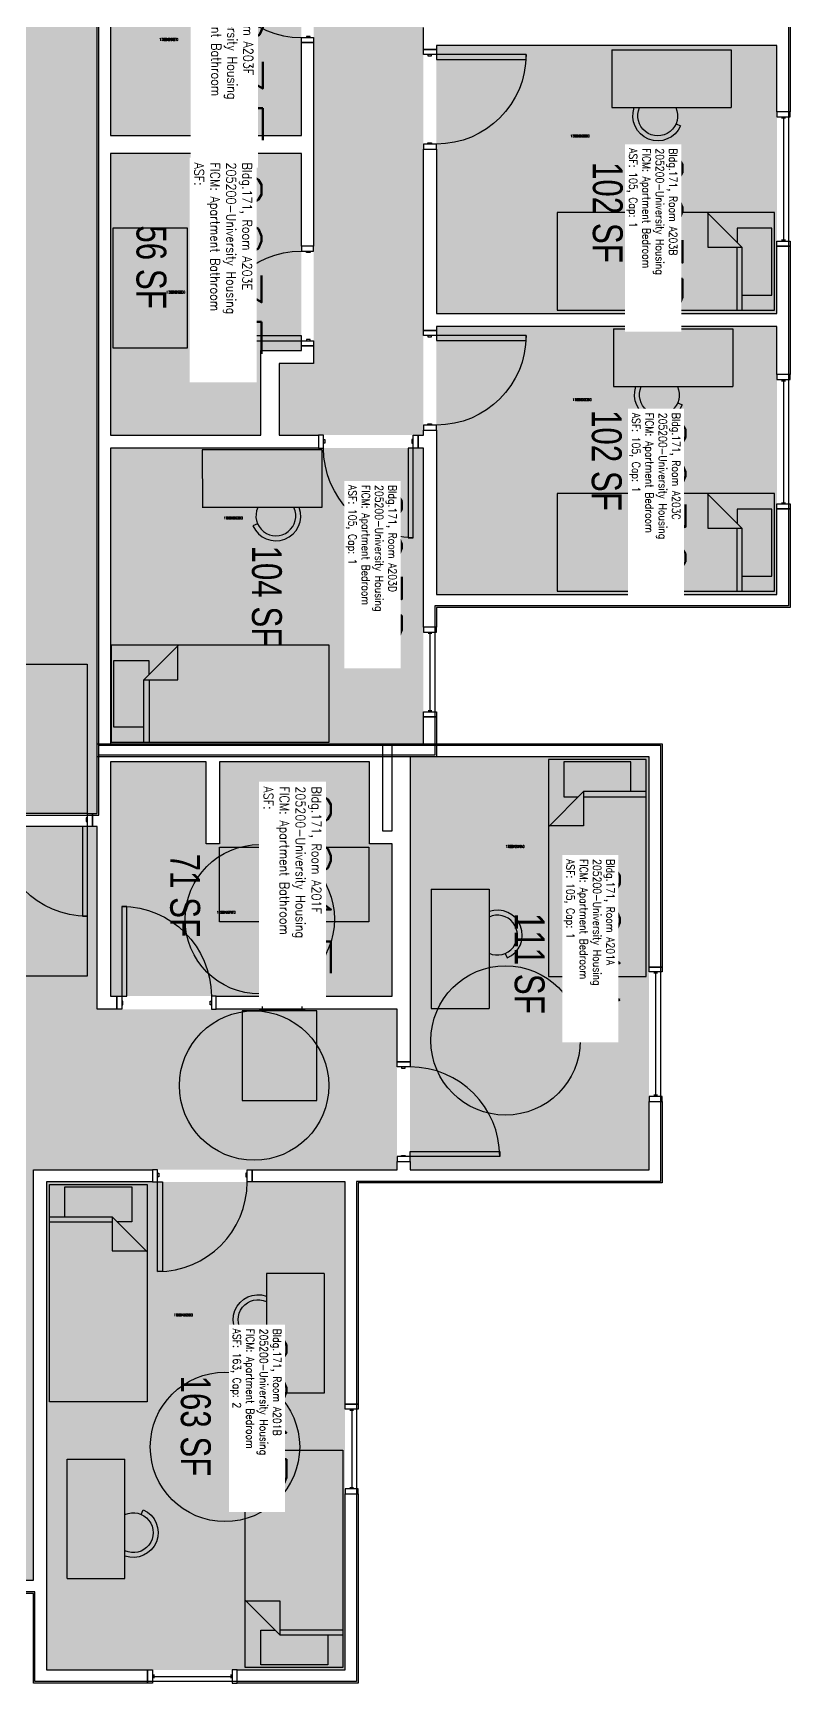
# Model space of a CAD drawing. Header units: inches. Extents: x -24 to 3257, y -489 to 2081.
# Drawn here: x 410 to 714, y -123 to 540 of the extents above; entities that cross this region are included whole.
import ezdxf
from ezdxf.enums import TextEntityAlignment as Align

# ---------------------------------------------------------------- set-up
doc = ezdxf.new("R2010")
doc.units = ezdxf.units.IN
doc.header["$LTSCALE"] = 48
doc.header["$MEASUREMENT"] = 0
for name, color, linetype in [('A-AREA-UNIT', 1, 'Continuous'), ('A-DOOR', 2, 'Continuous'), ('A-FLOR-ACCS', 2, 'Continuous'), ('A-FURN', 3, 'Continuous'), ('A-GLAZ', 1, 'Continuous'), ('A-IDEN-RNUM', 7, 'Continuous'), ('A-IDEN-SNUM', 4, 'Continuous'), ('A-IDEN-VNUM', 4, 'Continuous'), ('A-WALL', 5, 'Continuous'), ('AREA-TEXT', 3, 'Continuous'), ('E-POWR', 2, 'Continuous'), ('Rooms-Category-Color', 7, 'Continuous'), ('Rooms-College-Color', 7, 'Continuous'), ('Rooms-Department-Color', 7, 'Continuous'), ('Rooms-Division-Color', 7, 'Continuous'), ('Rooms-Information', 7, 'Continuous')]:
    doc.layers.add(name, color=color, linetype=linetype)
doc.styles.add('AREA', font='arial.ttf', dxfattribs={"width": 0.75, "height": 12})
doc.styles.add('ROOMSNUMBER', font='txt.shx', dxfattribs={"height": 0.03})
doc.styles.add('ROOMVNUMBER', font='simplex.shx', dxfattribs={"width": 0.85})

# ---------------------------------------------------------------- blocks, each defined once
blk = doc.blocks.new('A$C4D89189E')
for p, q in [((0, 48), (0, 0)), ((0, 48), (23.25, 48)), ((23.25, 48), (23.25, 0)), ((29.75, 22.18), (30.53, 20.35)), ((0, 0), (23.25, 0.01))]:
    blk.add_line(p, q)
for radius, start, end in [(10, 293.20604, 109.52969), (8, 245.29988, 114.70012)]:
    blk.add_arc((26.59, 29.54), radius, start, end)
blk = doc.blocks.new('5ft_Diameter')
blk.add_circle((0, 0), 30)
blk = doc.blocks.new('BED_TWIN')
at = {"linetype": 'Continuous'}
for p, q in [((87.250002, 19.500025), (0, 19.500025)), ((0, 19.500025), (0, -19.740625)), ((12.96, 13.379975), (0.99222, 13.379975)), ((1, 13.376575), (1, -13.500025)), ((12.96, 19.500025), (12.96, -5.659925)), ((15.12, -5.659925), (15.12, 19.500025)), ((87.250002, -19.740625), (87.250002, 19.504725)), ((27.040597, -19.740625), (12.96, -5.659925)), ((12.96, -5.659925), (26.64, -5.659925)), ((26.64, -5.659925), (26.64, -19.340025)), ((15, -13.500025), (15, -7.717325)), ((0, -19.740625), (87.252733, -19.740625)), ((1, -13.500025), (15, -13.500025))]:
    blk.add_line(p, q, dxfattribs=at)
blk = doc.blocks.new('30x48')
at = {"layer": 'A-FLOR-ACCS'}
blk.add_lwpolyline([(0, 30), (48, 30), (48, 0), (0, 0)], close=True, dxfattribs=at)

msp = doc.modelspace()

# ---------------------------------------------------------------- hatches: boundary and pattern name
h = msp.add_hatch()
h.set_pattern_fill('ANSI31', color=256, style=0)
h.set_pattern_definition([(45, (1086.59335, 189.51828), (0.088388348, -0.088388348), [])])
h.paths.add_polyline_path([(502.64, 520.99), (502.64, 579.72), (493.43, 579.72), (493.43, 520.99)], flags=9)
at = {"layer": 'Rooms-Category-Color', "true_color": 0xadadad}
msp.add_hatch(color=253, dxfattribs=at).paths.add_polyline_path([(547.22, 1168.24), (547.22, 1193.24), (464.89, 1193.24), (464.89, 1168.24), (375.5, 1168.24), (375.5, 1082.22), (350.5, 1082.22), (350.5, 999.89), (375.5, 999.89), (375.5, 815.86), (350.5, 815.86), (350.5, 733.53), (375.5, 733.53), (374.88, 226), (435.5, 226), (435.5, 616.78), (460.5, 616.78), (460.5, 699.11), (435.5, 699.11), (435.5, 881.25), (507.5, 881.25), (507.5, 960.25), (435.5, 960.25), (435.5, 1023.88), (495.87, 1084.25), (547.22, 1084.25)])
at = {"layer": 'Rooms-Category-Color', "true_color": 0x728ef3}
for points in [[(570.88, 788.5), (570.88, 704.36), (465.75, 704.36), (465.75, 643.23), (474.7, 643.23), (474.7, 637.98), (465.75, 637.98), (465.75, 616.78), (515.13, 616.78), (515.13, 637.98), (508.7, 637.98), (508.7, 643.23), (522.38, 643.23), (522.38, 611.53), (508.5, 611.53), (508.5, 582.78), (522.38, 582.78), (522.38, 406.75), (508.5, 406.75), (508.5, 378), (566.5, 378), (566.5, 653), (687.5, 653), (687.5, 788.5)], [(440.75, 611.53), (440.75, 498.39), (517.5, 498.39), (517.5, 577.53), (501.25, 577.53), (501.25, 611.53)], [(571.75, 426.88), (571.75, 534.5), (708.5, 534.5), (708.5, 426.88)], [(440.75, 491.14), (440.75, 378), (501.25, 378), (501.25, 412), (517.5, 412), (517.5, 491.14)], [(708.5, 421.63), (708.5, 314), (571.75, 314), (571.75, 421.63)], [(440.75, 372.75), (440.75, 254), (566.5, 254), (566.5, 372.75)], [(440.75, 246.75), (440.75, 152.64), (553.92, 152.64), (553.92, 213.81), (544.88, 213.81), (544.88, 246.75), (484.53, 246.75), (484.53, 213.81), (479.28, 213.81), (479.28, 246.75)], [(657.17, 248.75), (657.17, 82.88), (561.17, 82.88), (561.17, 248.75)], [(288.58, -82), (409.82, -82), (409.82, 82.88), (555.92, 82.88), (555.92, 147.39), (435.5, 147.39), (435.5, 220.75), (370.25, 220.75), (370.25, 133.63), (307.96, 133.63), (307.96, 126.38), (193.71, 126.38), (193.71, 82.88), (288.58, 82.88)], [(415.07, 78), (415.07, -118), (535.07, -118), (535.07, 78)]]:
    msp.add_hatch(color=171, dxfattribs=at).paths.add_polyline_path(points)
at = {"layer": 'Rooms-College-Color', "true_color": 0xadadad}
for points in [[(547.22, 1168.24), (547.22, 1193.24), (464.89, 1193.24), (464.89, 1168.24), (375.5, 1168.24), (375.5, 1082.22), (350.5, 1082.22), (350.5, 999.89), (375.5, 999.89), (375.5, 815.86), (350.5, 815.86), (350.5, 733.53), (375.5, 733.53), (374.88, 226), (435.5, 226), (435.5, 616.78), (460.5, 616.78), (460.5, 699.11), (435.5, 699.11), (435.5, 881.25), (507.5, 881.25), (507.5, 960.25), (435.5, 960.25), (435.5, 1023.88), (495.87, 1084.25), (547.22, 1084.25)], [(570.88, 788.5), (570.88, 704.36), (465.75, 704.36), (465.75, 643.23), (474.7, 643.23), (474.7, 637.98), (465.75, 637.98), (465.75, 616.78), (515.13, 616.78), (515.13, 637.98), (508.7, 637.98), (508.7, 643.23), (522.38, 643.23), (522.38, 611.53), (508.5, 611.53), (508.5, 582.78), (522.38, 582.78), (522.38, 406.75), (508.5, 406.75), (508.5, 378), (566.5, 378), (566.5, 653), (687.5, 653), (687.5, 788.5)], [(440.75, 611.53), (440.75, 498.39), (517.5, 498.39), (517.5, 577.53), (501.25, 577.53), (501.25, 611.53)], [(571.75, 426.88), (571.75, 534.5), (708.5, 534.5), (708.5, 426.88)], [(440.75, 491.14), (440.75, 378), (501.25, 378), (501.25, 412), (517.5, 412), (517.5, 491.14)], [(708.5, 421.63), (708.5, 314), (571.75, 314), (571.75, 421.63)], [(440.75, 372.75), (440.75, 254), (566.5, 254), (566.5, 372.75)], [(440.75, 246.75), (440.75, 152.64), (553.92, 152.64), (553.92, 213.81), (544.88, 213.81), (544.88, 246.75), (484.53, 246.75), (484.53, 213.81), (479.28, 213.81), (479.28, 246.75)], [(657.17, 248.75), (657.17, 82.88), (561.17, 82.88), (561.17, 248.75)], [(288.58, -82), (409.82, -82), (409.82, 82.88), (555.92, 82.88), (555.92, 147.39), (435.5, 147.39), (435.5, 220.75), (370.25, 220.75), (370.25, 133.63), (307.96, 133.63), (307.96, 126.38), (193.71, 126.38), (193.71, 82.88), (288.58, 82.88)], [(415.07, 78), (415.07, -118), (535.07, -118), (535.07, 78)]]:
    msp.add_hatch(color=253, dxfattribs=at).paths.add_polyline_path(points)
at = {"layer": 'Rooms-Department-Color', "true_color": 0xacacac}
msp.add_hatch(color=253, dxfattribs=at).paths.add_polyline_path([(547.22, 1168.24), (547.22, 1193.24), (464.89, 1193.24), (464.89, 1168.24), (375.5, 1168.24), (375.5, 1082.22), (350.5, 1082.22), (350.5, 999.89), (375.5, 999.89), (375.5, 815.86), (350.5, 815.86), (350.5, 733.53), (375.5, 733.53), (374.88, 226), (435.5, 226), (435.5, 616.78), (460.5, 616.78), (460.5, 699.11), (435.5, 699.11), (435.5, 881.25), (507.5, 881.25), (507.5, 960.25), (435.5, 960.25), (435.5, 1023.88), (495.87, 1084.25), (547.22, 1084.25)])
at = {"layer": 'Rooms-Department-Color', "true_color": 0x604aed}
for points in [[(570.88, 788.5), (570.88, 704.36), (465.75, 704.36), (465.75, 643.23), (474.7, 643.23), (474.7, 637.98), (465.75, 637.98), (465.75, 616.78), (515.13, 616.78), (515.13, 637.98), (508.7, 637.98), (508.7, 643.23), (522.38, 643.23), (522.38, 611.53), (508.5, 611.53), (508.5, 582.78), (522.38, 582.78), (522.38, 406.75), (508.5, 406.75), (508.5, 378), (566.5, 378), (566.5, 653), (687.5, 653), (687.5, 788.5)], [(440.75, 611.53), (440.75, 498.39), (517.5, 498.39), (517.5, 577.53), (501.25, 577.53), (501.25, 611.53)], [(571.75, 426.88), (571.75, 534.5), (708.5, 534.5), (708.5, 426.88)], [(440.75, 491.14), (440.75, 378), (501.25, 378), (501.25, 412), (517.5, 412), (517.5, 491.14)], [(708.5, 421.63), (708.5, 314), (571.75, 314), (571.75, 421.63)], [(440.75, 372.75), (440.75, 254), (566.5, 254), (566.5, 372.75)], [(440.75, 246.75), (440.75, 152.64), (553.92, 152.64), (553.92, 213.81), (544.88, 213.81), (544.88, 246.75), (484.53, 246.75), (484.53, 213.81), (479.28, 213.81), (479.28, 246.75)], [(657.17, 248.75), (657.17, 82.88), (561.17, 82.88), (561.17, 248.75)], [(288.58, -82), (409.82, -82), (409.82, 82.88), (555.92, 82.88), (555.92, 147.39), (435.5, 147.39), (435.5, 220.75), (370.25, 220.75), (370.25, 133.63), (307.96, 133.63), (307.96, 126.38), (193.71, 126.38), (193.71, 82.88), (288.58, 82.88)], [(415.07, 78), (415.07, -118), (535.07, -118), (535.07, 78)]]:
    msp.add_hatch(color=173, dxfattribs=at).paths.add_polyline_path(points)
at = {"layer": 'Rooms-Division-Color', "true_color": 0xadadad}
msp.add_hatch(color=253, dxfattribs=at).paths.add_polyline_path([(547.22, 1168.24), (547.22, 1193.24), (464.89, 1193.24), (464.89, 1168.24), (375.5, 1168.24), (375.5, 1082.22), (350.5, 1082.22), (350.5, 999.89), (375.5, 999.89), (375.5, 815.86), (350.5, 815.86), (350.5, 733.53), (375.5, 733.53), (374.88, 226), (435.5, 226), (435.5, 616.78), (460.5, 616.78), (460.5, 699.11), (435.5, 699.11), (435.5, 881.25), (507.5, 881.25), (507.5, 960.25), (435.5, 960.25), (435.5, 1023.88), (495.87, 1084.25), (547.22, 1084.25)])
at = {"layer": 'Rooms-Division-Color', "true_color": 0x604aed}
for points in [[(570.88, 788.5), (570.88, 704.36), (465.75, 704.36), (465.75, 643.23), (474.7, 643.23), (474.7, 637.98), (465.75, 637.98), (465.75, 616.78), (515.13, 616.78), (515.13, 637.98), (508.7, 637.98), (508.7, 643.23), (522.38, 643.23), (522.38, 611.53), (508.5, 611.53), (508.5, 582.78), (522.38, 582.78), (522.38, 406.75), (508.5, 406.75), (508.5, 378), (566.5, 378), (566.5, 653), (687.5, 653), (687.5, 788.5)], [(440.75, 611.53), (440.75, 498.39), (517.5, 498.39), (517.5, 577.53), (501.25, 577.53), (501.25, 611.53)], [(571.75, 426.88), (571.75, 534.5), (708.5, 534.5), (708.5, 426.88)], [(440.75, 491.14), (440.75, 378), (501.25, 378), (501.25, 412), (517.5, 412), (517.5, 491.14)], [(708.5, 421.63), (708.5, 314), (571.75, 314), (571.75, 421.63)], [(440.75, 372.75), (440.75, 254), (566.5, 254), (566.5, 372.75)], [(440.75, 246.75), (440.75, 152.64), (553.92, 152.64), (553.92, 213.81), (544.88, 213.81), (544.88, 246.75), (484.53, 246.75), (484.53, 213.81), (479.28, 213.81), (479.28, 246.75)], [(657.17, 248.75), (657.17, 82.88), (561.17, 82.88), (561.17, 248.75)], [(288.58, -82), (409.82, -82), (409.82, 82.88), (555.92, 82.88), (555.92, 147.39), (435.5, 147.39), (435.5, 220.75), (370.25, 220.75), (370.25, 133.63), (307.96, 133.63), (307.96, 126.38), (193.71, 126.38), (193.71, 82.88), (288.58, 82.88)], [(415.07, 78), (415.07, -118), (535.07, -118), (535.07, 78)]]:
    msp.add_hatch(color=173, dxfattribs=at).paths.add_polyline_path(points)

# ---------------------------------------------------------------- linework, layer by layer
at = {"layer": 'A-AREA-UNIT'}
for p, q in [((713.13, 652.38), (713.13, 309.38)), ((436.13, 249.38), (436.13, 616.16)), ((713.13, 309.38), (571.13, 309.38)), ((571.13, 309.38), (571.13, 249.38)), ((436.13, 225.38), (436.13, 253.38)), ((436.13, 253.38), (661.79, 253.38)), ((661.79, 253.38), (661.79, 78.25)), ((571.13, 249.38), (436.13, 249.38)), ((374.88, 225.38), (436.13, 225.38)), ((661.79, 78.25), (539.69, 78.25)), ((539.69, 78.25), (539.69, -122.62)), ((410.44, -86.62), (287.96, -86.62)), ((410.44, -122.62), (410.44, -86.62)), ((539.69, -122.62), (410.44, -122.62))]:
    msp.add_line(p, q, dxfattribs=at)
at = {"layer": 'A-DOOR'}
for points in [[(522.38, 537.64), (522.38, 535.64), (517.5, 535.64), (517.5, 537.64)], [(521, 537.64), (521, 538.14), (519.5, 538.14), (519.5, 537.64)], [(566.5, 530.88), (566.5, 532.88), (571.75, 532.88), (571.75, 530.88)], [(568.25, 530.88), (568.25, 530.38), (569.75, 530.38), (569.75, 530.88)], [(571.75, 530.88), (571.75, 528.88), (607.75, 528.88), (607.75, 530.88)], [(566.5, 494.88), (566.5, 492.88), (571.75, 492.88), (571.75, 494.88)], [(568.25, 494.88), (568.25, 495.38), (569.75, 495.38), (569.75, 494.88)], [(522.38, 451.89), (522.38, 453.89), (517.5, 453.89), (517.5, 451.89)], [(521, 451.89), (521, 451.39), (519.5, 451.39), (519.5, 451.89)], [(517.5, 415.89), (517.5, 417.89), (481.5, 417.89), (481.5, 415.89)], [(566.5, 418), (566.5, 420), (571.75, 420), (571.75, 418)], [(568.25, 418), (568.25, 417.5), (569.75, 417.5), (569.75, 418)], [(571.75, 418), (571.75, 416), (607.75, 416), (607.75, 418)], [(522.38, 415.89), (522.38, 413.89), (517.5, 413.89), (517.5, 415.89)], [(521, 415.89), (521, 416.39), (519.5, 416.39), (519.5, 415.89)], [(526.38, 378), (524.38, 378), (524.38, 372.75), (526.38, 372.75)], [(562.38, 378), (564.38, 378), (564.38, 372.75), (562.38, 372.75)], [(566.5, 382), (566.5, 380), (571.75, 380), (571.75, 382)], [(568.25, 382), (568.25, 382.5), (569.75, 382.5), (569.75, 382)], [(526.38, 376.25), (526.88, 376.25), (526.88, 374.75), (526.38, 374.75)], [(562.38, 372.75), (560.38, 372.75), (560.38, 336.75), (562.38, 336.75)], [(562.38, 376.25), (561.88, 376.25), (561.88, 374.75), (562.38, 374.75)], [(431.54, 226), (433.54, 226), (433.54, 220.75), (431.54, 220.75)], [(431.54, 220.75), (429.54, 220.75), (429.54, 184.75), (431.54, 184.75)], [(431.54, 224.25), (431.04, 224.25), (431.04, 222.75), (431.54, 222.75)], [(445.32, 152.64), (447.32, 152.64), (447.32, 188.64), (445.32, 188.64)], [(445.32, 147.39), (443.32, 147.39), (443.32, 152.64), (445.32, 152.64)], [(481.32, 147.39), (483.32, 147.39), (483.32, 152.64), (481.32, 152.64)], [(445.32, 149.14), (445.82, 149.14), (445.82, 150.64), (445.32, 150.64)], [(481.32, 149.14), (480.82, 149.14), (480.82, 150.64), (481.32, 150.64)], [(555.92, 124.19), (555.92, 126.19), (561.17, 126.19), (561.17, 124.19)], [(557.67, 124.19), (557.67, 123.69), (559.17, 123.69), (559.17, 124.19)], [(555.92, 88.19), (555.92, 86.19), (561.17, 86.19), (561.17, 88.19)], [(557.67, 88.19), (557.67, 88.69), (559.17, 88.69), (559.17, 88.19)], [(561.17, 88.19), (561.17, 90.19), (597.17, 90.19), (597.17, 88.19)], [(459.7, 82.88), (457.7, 82.88), (457.7, 78), (459.7, 78)], [(459.7, 81.5), (460.2, 81.5), (460.2, 80), (459.7, 80)], [(495.7, 81.5), (495.2, 81.5), (495.2, 80), (495.7, 80)], [(495.7, 82.88), (497.7, 82.88), (497.7, 78), (495.7, 78)], [(459.7, 78), (461.7, 78), (461.7, 42), (459.7, 42)]]:
    msp.add_lwpolyline(points, close=True, dxfattribs=at)
for centre, start, end in [((517.5, 573.64), 180, 270), ((561.17, 88.19), 0, 90), ((459.7, 78), 270, 0)]:
    msp.add_arc(centre, 36, start, end, dxfattribs=at)
at = {"layer": 'A-DOOR', "extrusion": (0, 0, -1)}
for centre, start, end in [((-571.75, 530.88), 180, 270), ((-517.5, 415.89), 0, 90), ((-571.75, 418), 180, 270), ((-562.38, 372.75), 270, 0), ((-431.54, 220.75), 270, 0), ((-445.32, 152.64), 90, 180)]:
    msp.add_arc(centre, 36, start, end, dxfattribs=at)
at = {"layer": 'A-FLOR-ACCS'}
for points in [[(377.5, 226), (377.5, 286), (431.5, 286), (431.5, 226)], [(377.54, 220.75), (377.54, 160.75), (431.54, 160.75), (431.54, 220.75)], [(484.53, 182.47), (484.53, 212.47), (544.53, 212.47), (544.53, 182.47)], [(493.73, 146.76), (493.73, 110.76), (523.73, 110.76), (523.73, 146.76)]]:
    msp.add_lwpolyline(points, close=True, dxfattribs=at)
msp.add_circle((500.75, 183.52), 30, dxfattribs=at)
at = {"layer": 'A-GLAZ'}
for p, q in [((710.38, 505.38), (711.88, 505.38)), ((711.13, 505.38), (711.13, 456.38)), ((710.38, 456.38), (711.88, 456.38)), ((710.38, 399.85), (711.88, 399.85)), ((711.13, 399.85), (711.13, 350.85)), ((710.38, 350.85), (711.88, 350.85)), ((568.38, 298.38), (569.88, 298.38)), ((569.13, 298.38), (569.13, 267.38)), ((568.38, 267.38), (569.88, 267.38)), ((660.54, 161.84), (659.04, 161.84)), ((659.79, 161.84), (659.79, 112.84)), ((660.54, 112.84), (659.04, 112.84)), ((538.44, -13.81), (536.94, -13.81)), ((537.69, -13.81), (537.69, -44.81)), ((538.44, -44.81), (536.94, -44.81)), ((458.19, -119.87), (458.19, -121.37)), ((458.19, -120.62), (489.19, -120.62)), ((489.19, -119.87), (489.19, -121.37))]:
    msp.add_line(p, q, dxfattribs=at)
for points in [[(713.75, 505.88), (713.75, 507.88), (708.5, 507.88), (708.5, 505.88)], [(713.75, 455.88), (713.75, 453.88), (708.5, 453.88), (708.5, 455.88)], [(713.75, 400.35), (713.75, 402.35), (708.5, 402.35), (708.5, 400.35)], [(713.75, 350.35), (713.75, 348.35), (708.5, 348.35), (708.5, 350.35)], [(571.75, 298.88), (571.75, 300.88), (566.5, 300.88), (566.5, 298.88)], [(571.75, 266.88), (571.75, 264.88), (566.5, 264.88), (566.5, 266.88)], [(657.17, 162.34), (657.17, 164.34), (662.42, 164.34), (662.42, 162.34)], [(657.17, 112.34), (657.17, 110.34), (662.42, 110.34), (662.42, 112.34)], [(535.07, -13.31), (535.07, -11.31), (540.32, -11.31), (540.32, -13.31)], [(535.07, -45.31), (535.07, -47.31), (540.32, -47.31), (540.32, -45.31)], [(457.69, -123.25), (455.69, -123.25), (455.69, -118), (457.69, -118)], [(489.69, -123.25), (491.69, -123.25), (491.69, -118), (489.69, -118)]]:
    msp.add_lwpolyline(points, close=True, dxfattribs=at)
at = {"layer": 'A-WALL'}
for p, q in [((435.5, 377.38), (435.5, 616.78)), ((440.75, 611.53), (440.75, 498.39)), ((713.75, 559.34), (713.75, 507.88)), ((566.5, 532.88), (566.5, 541.75)), ((517.5, 498.39), (517.5, 535.64)), ((517.5, 535.64), (522.38, 535.64)), ((522.38, 535.64), (522.38, 453.89)), ((571.75, 532.88), (566.5, 532.88)), ((708.5, 534.5), (571.75, 534.5)), ((571.75, 534.5), (571.75, 532.88)), ((708.5, 507.88), (708.5, 534.5)), ((713.75, 507.88), (708.5, 507.88)), ((440.75, 498.39), (517.5, 498.39)), ((517.5, 491.14), (440.75, 491.14)), ((440.75, 491.14), (440.75, 378)), ((517.5, 453.89), (517.5, 491.14)), ((566.5, 420), (566.5, 492.88)), ((566.5, 492.88), (571.75, 492.88)), ((571.75, 492.88), (571.75, 426.88)), ((522.38, 453.89), (517.5, 453.89)), ((708.5, 426.88), (708.5, 453.88)), ((708.5, 453.88), (713.75, 453.88)), ((713.75, 453.88), (713.75, 402.35)), ((571.75, 426.88), (708.5, 426.88)), ((571.75, 420), (566.5, 420)), ((708.5, 421.63), (571.75, 421.63)), ((571.75, 421.63), (571.75, 420)), ((708.5, 402.35), (708.5, 421.63)), ((501.25, 412), (517.5, 412)), ((501.25, 378), (501.25, 412)), ((517.5, 412), (517.5, 413.89)), ((517.5, 413.89), (522.38, 413.89)), ((522.38, 413.89), (522.38, 406.75)), ((522.38, 406.75), (508.5, 406.75)), ((508.5, 406.75), (508.5, 378)), ((713.75, 402.35), (708.5, 402.35)), ((440.75, 378), (501.25, 378)), ((508.5, 378), (521.75, 378)), ((521.75, 378), (524.38, 378)), ((524.38, 378), (524.38, 372.75)), ((564.38, 378), (566.5, 378)), ((564.38, 372.75), (564.38, 378)), ((566.5, 378), (566.5, 380)), ((566.5, 380), (571.75, 380)), ((571.75, 380), (571.75, 314)), ((435.5, 248.75), (435.5, 377.38)), ((440.75, 372.75), (440.75, 254)), ((521.75, 372.75), (440.75, 372.75)), ((524.38, 372.75), (521.75, 372.75)), ((566.5, 372.75), (564.38, 372.75)), ((566.5, 309.38), (566.5, 372.75)), ((708.5, 314), (708.5, 348.35)), ((708.5, 348.35), (713.75, 348.35)), ((713.75, 348.35), (713.75, 308.75)), ((571.75, 314), (708.5, 314)), ((566.5, 300.88), (566.5, 309.38)), ((713.75, 308.75), (571.75, 308.75)), ((571.75, 308.75), (571.75, 300.88)), ((571.75, 300.88), (566.5, 300.88)), ((566.5, 254), (566.5, 264.88)), ((566.5, 264.88), (571.75, 264.88)), ((571.75, 264.88), (571.75, 248.75)), ((435.5, 254), (550.13, 254)), ((435.5, 226), (435.5, 254)), ((440.75, 254), (566.5, 254)), ((550.13, 254), (550.13, 219.06)), ((553.92, 254), (662.42, 254)), ((553.92, 219.06), (553.92, 254)), ((662.42, 254), (662.42, 164.34)), ((571.75, 248.75), (435.5, 248.75)), ((479.28, 246.75), (440.75, 246.75)), ((440.75, 246.75), (440.75, 152.64)), ((479.28, 213.81), (479.28, 246.75)), ((544.88, 246.75), (484.53, 246.75)), ((484.53, 246.75), (484.53, 213.81)), ((544.88, 213.81), (544.88, 246.75)), ((657.17, 248.75), (561.17, 248.75)), ((561.17, 248.75), (561.17, 152.01)), ((657.17, 164.34), (657.17, 248.75)), ((433.54, 220.75), (433.54, 226)), ((433.54, 226), (435.5, 226)), ((435.5, 220.75), (433.54, 220.75)), ((435.5, 147.39), (435.5, 220.75)), ((550.13, 219.06), (553.92, 219.06)), ((484.53, 213.81), (479.28, 213.81)), ((553.92, 213.81), (544.88, 213.81)), ((553.92, 152.64), (553.92, 213.81)), ((662.42, 164.34), (657.17, 164.34)), ((440.75, 152.64), (443.32, 152.64)), ((443.32, 152.64), (443.32, 147.39)), ((483.32, 152.64), (553.92, 152.64)), ((483.32, 147.39), (483.32, 152.64)), ((443.32, 147.39), (435.5, 147.39)), ((555.92, 147.39), (483.32, 147.39)), ((555.92, 126.19), (555.92, 147.39)), ((561.17, 152.01), (561.17, 126.19)), ((561.17, 126.19), (555.92, 126.19)), ((657.17, 82.88), (657.17, 110.34)), ((657.17, 110.34), (662.42, 110.34)), ((662.42, 110.34), (662.42, 77.63)), ((555.92, 82.88), (555.92, 86.19)), ((555.92, 86.19), (561.17, 86.19)), ((561.17, 86.19), (561.17, 82.88)), ((409.82, 82.88), (457.7, 82.88)), ((409.82, -82), (409.82, 82.88)), ((457.7, 82.88), (457.7, 78)), ((497.7, 78), (497.7, 82.88)), ((497.7, 82.88), (540.32, 82.88)), ((540.32, 82.88), (555.92, 82.88)), ((561.17, 82.88), (657.17, 82.88)), ((457.7, 78), (415.07, 78)), ((415.07, 78), (415.07, -118)), ((535.07, 78), (497.7, 78)), ((535.07, -11.31), (535.07, 78)), ((662.42, 77.63), (540.32, 77.63)), ((540.32, 77.63), (540.32, -11.31)), ((540.32, -11.31), (535.07, -11.31)), ((535.07, -118), (535.07, -47.31)), ((535.07, -47.31), (540.32, -47.31)), ((540.32, -47.31), (540.32, -123.25)), ((385.21, -82), (409.82, -82)), ((409.82, -87.25), (385.21, -87.25)), ((409.82, -123.25), (409.82, -87.25)), ((415.07, -118), (455.69, -118)), ((455.69, -118), (455.69, -123.25)), ((491.69, -123.25), (491.69, -118)), ((491.69, -118), (535.07, -118)), ((455.69, -123.25), (409.82, -123.25)), ((540.32, -123.25), (491.69, -123.25))]:
    msp.add_line(p, q, dxfattribs=at)
at = {"layer": 'E-POWR'}
for points in [[(517.74, 147.39), (518.74, 147.39), (518.74, 147.26), (518.74, 147.14), (518.74, 146.89), (501.74, 146.89), (500.74, 146.89), (500.74, 147.39)], [(501.74, 147.39), (517.74, 147.39), (517.74, 151.39), (501.74, 151.39)]]:
    msp.add_lwpolyline(points, close=True, dxfattribs=at)

# ---------------------------------------------------------------- block references
at = {"layer": 'A-FLOR-ACCS', "extrusion": (0, 0, -1), "zscale": -1, "rotation": 270}
msp.add_blockref('30x48', (-471.75, 461.1), dxfattribs=at)
at = {"layer": 'A-FLOR-ACCS'}
for p, rotation in [((599.51, 134.83), 48.79867364481348), ((498.47, 116.7), 48.79867364481339), ((486.8, -28.43), 48.79867364481339)]:
    msp.add_blockref('5ft_Diameter', p, dxfattribs=dict(at, rotation=rotation))
at = {"layer": 'A-FURN', "extrusion": (0, 0, -1), "zscale": -1}
for name, p, rotation in [('A$C4D89189E', (-690.15, 532.76), 270), ('A$C4D89189E', (-690.82, 420.71), 270), ('BED_TWIN', (-441.2, 274.01), 180), ('BED_TWIN', (-435.84, 77), 270), ('BED_TWIN', (-514.67, -117), 90), ('A$C4D89189E', (-423.36, -33.33), 180)]:
    msp.add_blockref(name, p, dxfattribs=dict(at, rotation=rotation))
at = {"layer": 'A-FURN'}
for name, p, rotation in [('BED_TWIN', (707.5, 447.63), 180), ('A$C4D89189E', (477.69, 372.1), 270), ('BED_TWIN', (707.5, 334.75), 180), ('BED_TWIN', (636.42, 247.75), 270)]:
    msp.add_blockref(name, p, dxfattribs=dict(at, rotation=rotation))
msp.add_blockref('A$C4D89189E', (569.64, 147.61), dxfattribs=at)
at = {"layer": 'A-FURN', "extrusion": (0, 0, -1), "zscale": -1}
msp.add_blockref('A$C4D89189E', (-526.7, -6.83), dxfattribs=at)

# ---------------------------------------------------------------- texts
at = {"layer": 'A-IDEN-RNUM', "style": 'ROOMSNUMBER', "width": 0.85}
for s, p in [('0203-F0', (464.19, 536.39)), ('0203-B0', (629.36, 497.62)), ('0203-E0', (466.99, 434.92)), ('0203-C0', (630.22, 391.72)), ('0203-D0', (490.13, 344.22)), ('0201-A0', (603.29, 212.24)), ('0201-F0', (487.21, 185.83)), ('0201-B0', (470.06, 24.06))]:
    msp.add_text(s, height=1, dxfattribs=at).set_placement(p, align=Align.CENTER)
at = {"layer": 'A-IDEN-SNUM', "style": 'ROOMSNUMBER', "width": 0.85}
for s, p in [('1710A203F0', (464.19, 536.39)), ('1710A203B0', (629.36, 497.62)), ('1710A203E0', (466.99, 434.92)), ('1710A203C0', (630.22, 391.72)), ('1710A203D0', (490.13, 344.22)), ('1710A201A0', (603.29, 212.24)), ('1710A201F0', (487.21, 185.83)), ('1710A201B0', (470.06, 24.06))]:
    msp.add_text(s, height=1, dxfattribs=at).set_placement(p, align=Align.CENTER)
at = {"layer": 'A-IDEN-VNUM', "style": 'ROOMVNUMBER', "width": 0.85}
for s, p in [('203F', (488.44, 533.87)), ('203E', (488, 447.57)), ('201F', (515.85, 199.18))]:
    msp.add_text(s, height=27, rotation=270, dxfattribs=at).set_placement(p, align=Align.MIDDLE_CENTER)
for s, p in [('203B', (648.07, 493.17)), ('203C', (649.25, 386.95)), ('203D', (535.33, 357.93)), ('201A', (622.88, 207.68)), ('201B', (488.94, 19.06))]:
    msp.add_text(s, height=22.5, rotation=270, dxfattribs=at).set_placement(p)
at = {"layer": 'AREA-TEXT', "style": 'AREA', "width": 0.75}
for s, p in [('102 SF', (640.55, 467.43)), ('56 SF', (457.25, 445.47)), ('102 SF', (640.13, 367.81)), ('104 SF', (503.63, 313.38)), ('71 SF', (470.8, 193.1)), ('111 SF', (609.17, 165.81)), ('163 SF', (475.07, -20))]:
    msp.add_text(s, height=12, rotation=270, dxfattribs=at).set_placement(p, align=Align.MIDDLE_CENTER)

# ---------------------------------------------------------------- next in the draw order: texts
at = {"layer": 'Rooms-Information', "attachment_point": 7, "rotation": 270, "style": 'ROOMVNUMBER', "bg_fill": 3, "box_fill_scale": 1.5, "bg_fill_color": 256, "bg_fill_true_color": 13158600, "bg_fill_transparency": 0}
for s, insert, char_height, width in [('Bldg.171, Room A203A^M^J205200-University Housing^M^JFICM: Apartment Bedroom^M^JASF: 105, Cap: 1', (649.35, 612.52), 3.2143, 72), ('Bldg.171, Room A203B^M^J205200-University Housing^M^JFICM: Apartment Bedroom^M^JASF: 105, Cap: 1', (648.07, 493.17), 3.2143, 72), ('Bldg.171, Room A203E^M^J205200-University Housing^M^JFICM: Apartment Bathroom^M^JASF: ', (474.5, 487.46), 3.8571, 86.4), ('Bldg.171, Room A203C^M^J205200-University Housing^M^JFICM: Apartment Bedroom^M^JASF: 105, Cap: 1', (649.25, 386.95), 3.2143, 72), ('Bldg.171, Room A203D^M^J205200-University Housing^M^JFICM: Apartment Bedroom^M^JASF: 105, Cap: 1', (535.33, 357.93), 3.2143, 72), ('Bldg.171, Room A201F^M^J205200-University Housing^M^JFICM: Apartment Bathroom^M^JASF: ', (502.35, 236.89), 3.8571, 86.4), ('Bldg.171, Room A201A^M^J205200-University Housing^M^JFICM: Apartment Bedroom^M^JASF: 105, Cap: 1', (622.88, 207.68), 3.2143, 72), ('Bldg.171, Room A201B^M^J205200-University Housing^M^JFICM: Apartment Bedroom^M^JASF: 163, Cap: 2', (488.94, 19.06), 3.2143, 72)]:
    msp.add_mtext(s, dxfattribs=dict(at, insert=insert, char_height=char_height, width=width))

# ---------------------------------------------------------------- next in the draw order: texts
at = {"layer": 'Rooms-Information', "insert": (474.94, 573.76), "char_height": 3.8571, "width": 86.4, "attachment_point": 7, "rotation": 270, "style": 'ROOMVNUMBER', "bg_fill": 3, "box_fill_scale": 1.5, "bg_fill_color": 256, "bg_fill_true_color": 13158600, "bg_fill_transparency": 0}
msp.add_mtext('Bldg.171, Room A203F^M^J205200-University Housing^M^JFICM: Apartment Bathroom^M^JASF: ', dxfattribs=at)

doc.saveas('drawing.dxf')
